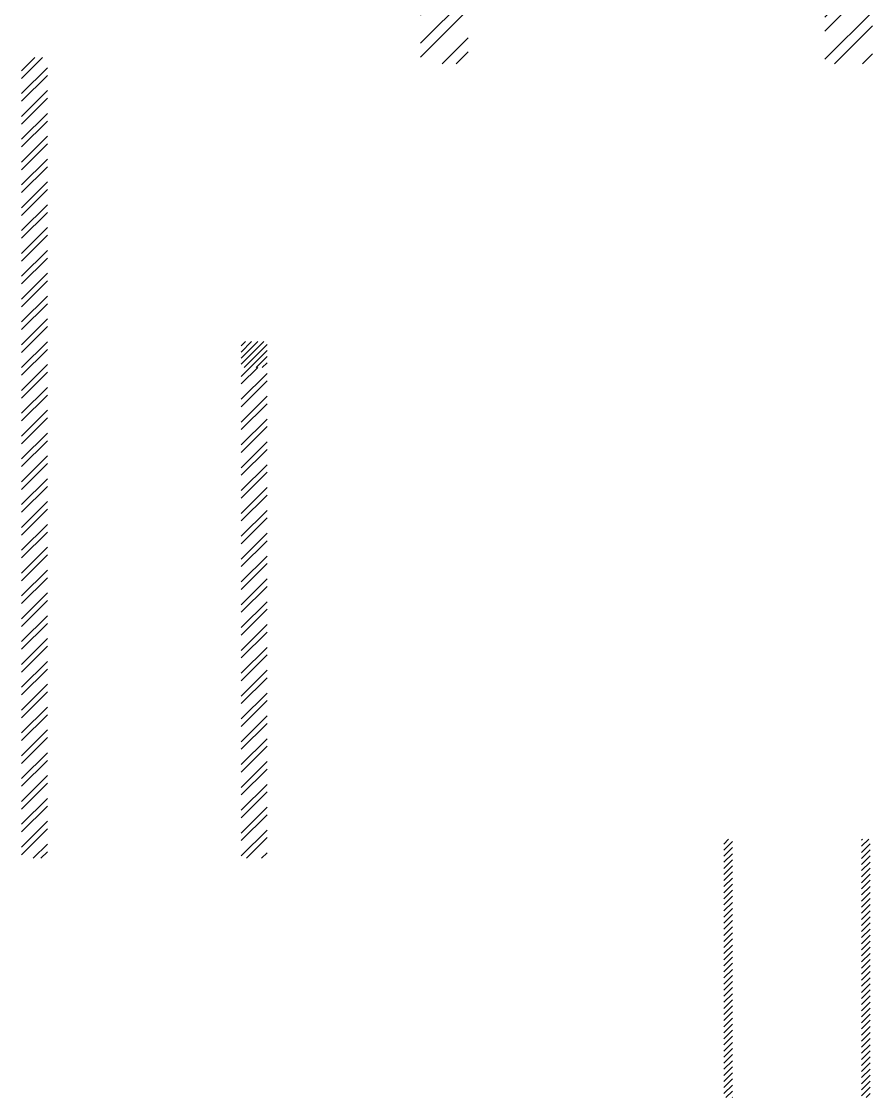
# Paper-space layout 'Layout1' of a CAD drawing. Extents: x -542 to 3071708, y -2912 to 2371007.
# Drawn here: x 136930 to 383837, y 202152 to 514540 of the extents above; entities that cross this region are included whole.
import ezdxf

# ---------------------------------------------------------------- set-up
doc = ezdxf.new("R2010")
doc.units = 0
doc.header["$LTSCALE"] = 500
doc.layers.get('0').update_dxf_attribs({"linetype": 'CONTINUOUS'})
doc.layers.add('FORM', color=1, linetype='CONTINUOUS')

# ---------------------------------------------------------------- blocks, each defined once
blk = doc.blocks.new('*X')
at = {"color": 0}
for p, q in [((2738.6, 10030.6), (2815.9, 10107.9)), ((2738.6, 9986.4), (2860.1, 10107.9)), ((2738.6, 9898), (2888.6, 10048)), ((2738.6, 9853.9), (2888.6, 10003.9)), ((2738.6, 9765.5), (2888.6, 9915.5)), ((2738.6, 9721.3), (2888.6, 9871.3)), ((2738.6, 9632.9), (2888.6, 9782.9)), ((2738.6, 9588.7), (2888.6, 9738.7)), ((2738.6, 9500.3), (2888.6, 9650.3)), ((2738.6, 9456.1), (2888.6, 9606.1)), ((2738.6, 9367.7), (2888.6, 9517.7)), ((2738.6, 9323.5), (2888.6, 9473.5)), ((2738.6, 9235.1), (2888.6, 9385.1)), ((2738.6, 9190.9), (2888.6, 9340.9)), ((2738.6, 9102.6), (2888.6, 9252.6)), ((2738.6, 9058.4), (2888.6, 9208.4)), ((2738.6, 8970), (2888.6, 9120)), ((2738.6, 8925.8), (2888.6, 9075.8)), ((2738.6, 8837.4), (2888.6, 8987.4)), ((2738.6, 8793.2), (2888.6, 8943.2)), ((2738.6, 8704.8), (2888.6, 8854.8)), ((2738.6, 8660.6), (2888.6, 8810.6)), ((2738.6, 8572.2), (2888.6, 8722.2)), ((2738.6, 8528), (2888.6, 8678)), ((2738.6, 8439.6), (2888.6, 8589.6)), ((2738.6, 8395.4), (2888.6, 8545.4)), ((2738.6, 8307.1), (2888.6, 8457.1)), ((4013.6, 8326.9), (4144.6, 8457.9)), ((4013.6, 8362.3), (4109.2, 8457.9)), ((4013.6, 8397.7), (4073.8, 8457.9)), ((4013.6, 8433), (4038.5, 8457.9)), ((4029.9, 8307.9), (4163.6, 8441.6)), ((2738.6, 8262.9), (2888.6, 8412.9)), ((4065.3, 8307.9), (4163.6, 8406.2)), ((4100.6, 8307.9), (4163.6, 8370.9)), ((2738.6, 8174.5), (2888.6, 8324.5)), ((4136, 8307.9), (4163.6, 8335.5)), ((4013.6, 8256.2), (4065.3, 8307.9)), ((4013.6, 8212), (4109.5, 8307.9)), ((2738.6, 8130.3), (2888.6, 8280.3)), ((4013.6, 8123.7), (4163.6, 8273.7)), ((4013.6, 8079.5), (4163.6, 8229.5)), ((2738.6, 8041.9), (2888.6, 8191.9)), ((2738.6, 7997.7), (2888.6, 8147.7)), ((4013.6, 7991.1), (4163.6, 8141.1)), ((4013.6, 7946.9), (4163.6, 8096.9)), ((2738.6, 7909.3), (2888.6, 8059.3)), ((2738.6, 7865.1), (2888.6, 8015.1)), ((4013.6, 7858.5), (4163.6, 8008.5)), ((4013.6, 7814.3), (4163.6, 7964.3)), ((2738.6, 7776.7), (2888.6, 7926.7)), ((2738.6, 7732.5), (2888.6, 7882.5)), ((4013.6, 7725.9), (4163.6, 7875.9)), ((4013.6, 7681.7), (4163.6, 7831.7)), ((2738.6, 7644.1), (2888.6, 7794.1)), ((2738.6, 7600), (2888.6, 7750)), ((4013.6, 7593.3), (4163.6, 7743.3)), ((4013.6, 7549.1), (4163.6, 7699.1)), ((2738.6, 7511.6), (2888.6, 7661.6)), ((2738.6, 7467.4), (2888.6, 7617.4)), ((4013.6, 7460.7), (4163.6, 7610.7)), ((4013.6, 7416.5), (4163.6, 7566.5)), ((2738.6, 7379), (2888.6, 7529)), ((2738.6, 7334.8), (2888.6, 7484.8)), ((4013.6, 7328.2), (4163.6, 7478.2)), ((4013.6, 7284), (4163.6, 7434)), ((2738.6, 7246.4), (2888.6, 7396.4)), ((2738.6, 7202.2), (2888.6, 7352.2)), ((4013.6, 7195.6), (4163.6, 7345.6)), ((4013.6, 7151.4), (4163.6, 7301.4)), ((2738.6, 7113.8), (2888.6, 7263.8)), ((2738.6, 7069.6), (2888.6, 7219.6)), ((4013.6, 7063), (4163.6, 7213)), ((4013.6, 7018.8), (4163.6, 7168.8)), ((2738.6, 6981.2), (2888.6, 7131.2)), ((2738.6, 6937), (2888.6, 7087)), ((4013.6, 6930.4), (4163.6, 7080.4)), ((4013.6, 6886.2), (4163.6, 7036.2)), ((2738.6, 6848.7), (2888.6, 6998.7)), ((2738.6, 6804.5), (2888.6, 6954.5)), ((4013.6, 6797.8), (4163.6, 6947.8)), ((4013.6, 6753.6), (4163.6, 6903.6)), ((2738.6, 6716.1), (2888.6, 6866.1)), ((2738.6, 6671.9), (2888.6, 6821.9)), ((4013.6, 6665.2), (4163.6, 6815.2)), ((4013.6, 6621), (4163.6, 6771)), ((2738.6, 6583.5), (2888.6, 6733.5)), ((2738.6, 6539.3), (2888.6, 6689.3)), ((4013.6, 6532.7), (4163.6, 6682.7)), ((4013.6, 6488.5), (4163.6, 6638.5)), ((2738.6, 6450.9), (2888.6, 6600.9)), ((2738.6, 6406.7), (2888.6, 6556.7)), ((4013.6, 6400.1), (4163.6, 6550.1)), ((4013.6, 6355.9), (4163.6, 6505.9)), ((2738.6, 6318.3), (2888.6, 6468.3)), ((2738.6, 6274.1), (2888.6, 6424.1)), ((4013.6, 6267.5), (4163.6, 6417.5)), ((4013.6, 6223.3), (4163.6, 6373.3)), ((2738.6, 6185.7), (2888.6, 6335.7)), ((2738.6, 6141.5), (2888.6, 6291.5)), ((4013.6, 6134.9), (4163.6, 6284.9)), ((4013.6, 6090.7), (4163.6, 6240.7)), ((2738.6, 6053.2), (2888.6, 6203.2)), ((2738.6, 6009), (2888.6, 6159)), ((4013.6, 6002.3), (4163.6, 6152.3)), ((4013.6, 5958.1), (4163.6, 6108.1)), ((2738.6, 5920.6), (2888.6, 6070.6)), ((2738.6, 5876.4), (2888.6, 6026.4)), ((4013.6, 5869.7), (4163.6, 6019.7)), ((4013.6, 5825.6), (4163.6, 5975.6)), ((2738.6, 5788), (2888.6, 5938)), ((2738.6, 5743.8), (2888.6, 5893.8)), ((4013.6, 5737.2), (4163.6, 5887.2)), ((4013.6, 5693), (4163.6, 5843)), ((2738.6, 5655.4), (2888.6, 5805.4)), ((2738.6, 5611.2), (2888.6, 5761.2)), ((4013.6, 5604.6), (4163.6, 5754.6)), ((4013.6, 5560.4), (4163.6, 5710.4)), ((2738.6, 5522.8), (2888.6, 5672.8)), ((2738.6, 5478.6), (2888.6, 5628.6)), ((4013.6, 5472), (4163.6, 5622)), ((4043.7, 5457.9), (4163.6, 5577.8)), ((6813.6, 5540.8), (6841.8, 5569)), ((7613.6, 5527.6), (7655, 5569)), ((7613.6, 5563), (7619.6, 5569)), ((2806.3, 5457.9), (2888.6, 5540.2)), ((6813.6, 5505.4), (6863.6, 5555.4)), ((7613.6, 5492.3), (7663.6, 5542.3)), ((6813.6, 5470.1), (6863.6, 5520.1)), ((7613.6, 5456.9), (7663.6, 5506.9)), ((2850.5, 5457.9), (2888.6, 5496)), ((4132.1, 5457.9), (4163.6, 5489.4)), ((6813.6, 5434.7), (6863.6, 5484.7)), ((7613.6, 5421.6), (7663.6, 5471.6)), ((6813.6, 5399.4), (6863.6, 5449.4)), ((7613.6, 5386.2), (7663.6, 5436.2)), ((6813.6, 5364), (6863.6, 5414)), ((7613.6, 5350.9), (7663.6, 5400.9)), ((6813.6, 5328.7), (6863.6, 5378.7)), ((7613.6, 5315.5), (7663.6, 5365.5)), ((6813.6, 5293.3), (6863.6, 5343.3)), ((6813.6, 5258), (6863.6, 5308)), ((7613.6, 5280.1), (7663.6, 5330.1)), ((6813.6, 5222.6), (6863.6, 5272.6)), ((7613.6, 5244.8), (7663.6, 5294.8)), ((6813.6, 5187.2), (6863.6, 5237.2)), ((7613.6, 5209.4), (7663.6, 5259.4)), ((6813.6, 5151.9), (6863.6, 5201.9)), ((7613.6, 5174.1), (7663.6, 5224.1)), ((6813.6, 5116.5), (6863.6, 5166.5)), ((7613.6, 5138.7), (7663.6, 5188.7)), ((6813.6, 5081.2), (6863.6, 5131.2)), ((7613.6, 5103.4), (7663.6, 5153.4)), ((6813.6, 5045.8), (6863.6, 5095.8)), ((7613.6, 5068), (7663.6, 5118)), ((6813.6, 5010.5), (6863.6, 5060.5)), ((7613.6, 5032.7), (7663.6, 5082.7)), ((7613.6, 4997.3), (7663.6, 5047.3)), ((6813.6, 4975.1), (6863.6, 5025.1)), ((7613.6, 4961.9), (7663.6, 5011.9)), ((6813.6, 4939.8), (6863.6, 4989.8)), ((7613.6, 4926.6), (7663.6, 4976.6)), ((6813.6, 4904.4), (6863.6, 4954.4)), ((7613.6, 4891.2), (7663.6, 4941.2)), ((6813.6, 4869), (6863.6, 4919)), ((7613.6, 4855.9), (7663.6, 4905.9)), ((6813.6, 4833.7), (6863.6, 4883.7)), ((7613.6, 4820.5), (7663.6, 4870.5)), ((6813.6, 4798.3), (6863.6, 4848.3)), ((7613.6, 4785.2), (7663.6, 4835.2)), ((6813.6, 4763), (6863.6, 4813)), ((7613.6, 4749.8), (7663.6, 4799.8)), ((6813.6, 4727.6), (6863.6, 4777.6)), ((7613.6, 4714.5), (7663.6, 4764.5)), ((6813.6, 4692.3), (6863.6, 4742.3)), ((7613.6, 4679.1), (7663.6, 4729.1)), ((6813.6, 4656.9), (6863.6, 4706.9)), ((7613.6, 4643.7), (7663.6, 4693.7)), ((6813.6, 4621.6), (6863.6, 4671.6)), ((7613.6, 4608.4), (7663.6, 4658.4)), ((6813.6, 4586.2), (6863.6, 4636.2)), ((7613.6, 4573), (7663.6, 4623)), ((6813.6, 4550.9), (6863.6, 4600.9)), ((7613.6, 4537.7), (7663.6, 4587.7)), ((6813.6, 4515.5), (6863.6, 4565.5)), ((7613.6, 4502.3), (7663.6, 4552.3)), ((6813.6, 4480.1), (6863.6, 4530.1)), ((7613.6, 4467), (7663.6, 4517)), ((6813.6, 4444.8), (6863.6, 4494.8)), ((6813.6, 4409.4), (6863.6, 4459.4)), ((7613.6, 4431.6), (7663.6, 4481.6)), ((6813.6, 4374.1), (6863.6, 4424.1)), ((7613.6, 4396.3), (7663.6, 4446.3)), ((6813.6, 4338.7), (6863.6, 4388.7)), ((7613.6, 4360.9), (7663.6, 4410.9)), ((6813.6, 4303.4), (6863.6, 4353.4)), ((7613.6, 4325.5), (7663.6, 4375.5)), ((6813.6, 4268), (6863.6, 4318)), ((7613.6, 4290.2), (7663.6, 4340.2)), ((6813.6, 4232.7), (6863.6, 4282.7)), ((7613.6, 4254.8), (7663.6, 4304.8)), ((6813.6, 4197.3), (6863.6, 4247.3)), ((7613.6, 4219.5), (7663.6, 4269.5)), ((6813.6, 4161.9), (6863.6, 4211.9)), ((7613.6, 4184.1), (7663.6, 4234.1)), ((6813.6, 4126.6), (6863.6, 4176.6)), ((7613.6, 4148.8), (7663.6, 4198.8)), ((7613.6, 4113.4), (7663.6, 4163.4)), ((6813.6, 4091.2), (6863.6, 4141.2)), ((7613.6, 4078.1), (7663.6, 4128.1)), ((6826.7, 4069), (6863.6, 4105.9)), ((7639.9, 4069), (7663.6, 4092.7)), ((6862.1, 4069), (6863.6, 4070.5))]:
    blk.add_line(p, q, dxfattribs=at)

psp = doc.layouts.get("Layout1")

# ---------------------------------------------------------------- block references
at = {"color": 0, "xscale": 50, "yscale": 50, "zscale": 50}
psp.add_blockref('*X', (0, -1298), dxfattribs=at)
at = {"layer": 'FORM', "color": 0, "xscale": 92, "yscale": 92, "zscale": 92}
psp.add_blockref('*X', (786, 150), dxfattribs=at)

doc.saveas('drawing.dxf')
